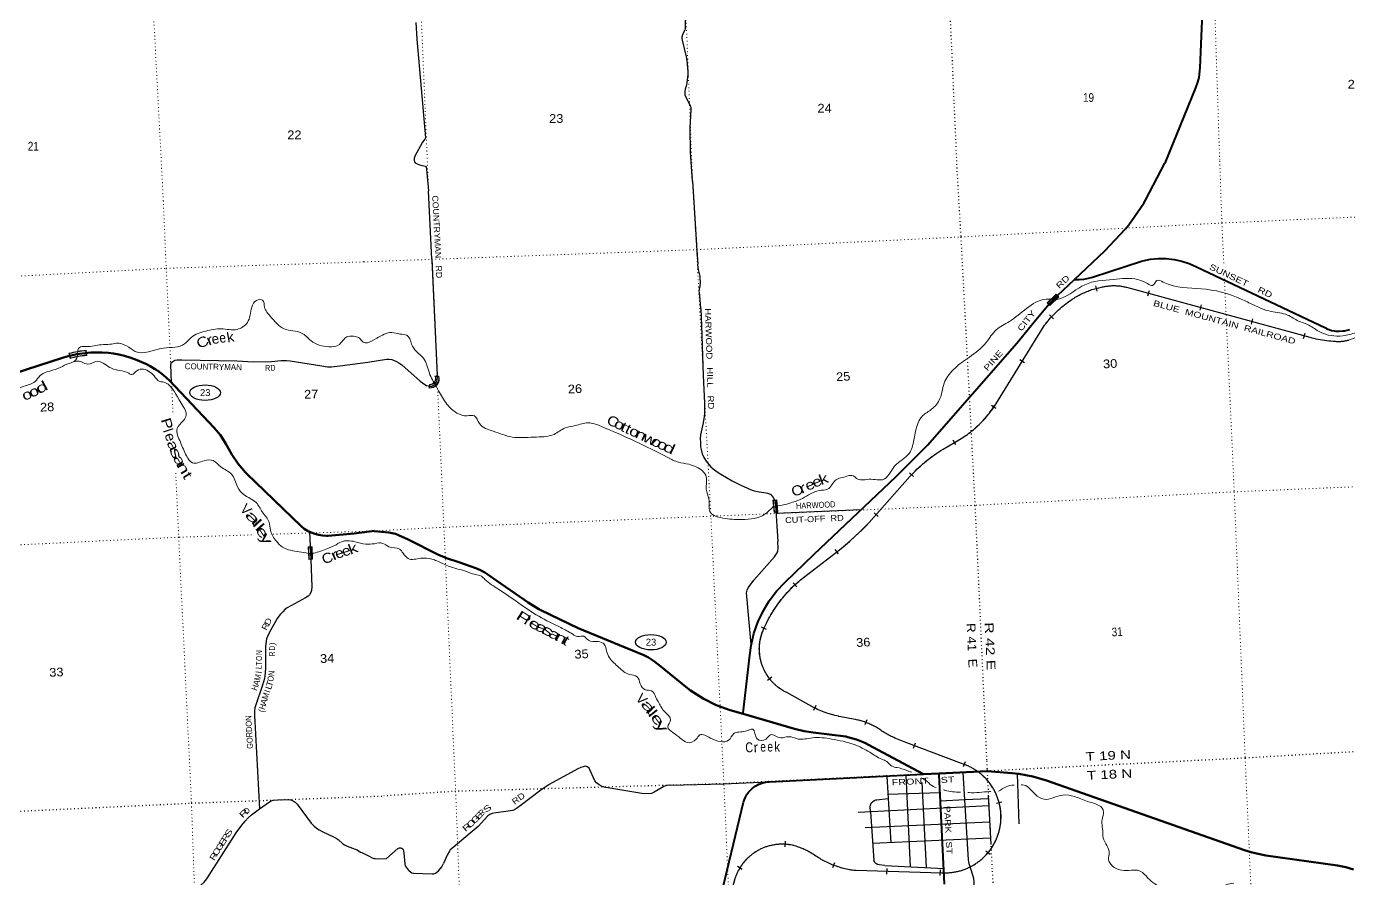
# Model space of a CAD drawing. Header units: feet. Extents: x 745759 to 1002271, y -170898 to 32007.
# Drawn here: x 837304 to 863891, y -135608 to -118476 of the extents above; entities that cross this region are included whole.
import ezdxf
from ezdxf.enums import TextEntityAlignment as Align

# ---------------------------------------------------------------- set-up
doc = ezdxf.new("R2010")
doc.units = ezdxf.units.FT
doc.header["$LTSCALE"] = 48
doc.linetypes.add('DOTTED', pattern=[1.5, 0.3, -1.2])
for name, color, linetype, lineweight in [('17', 7, 'Continuous', 25), ('23', 7, 'Continuous', 70), ('26', 7, 'Continuous', 40), ('29', 7, 'Continuous', 25), ('31', 7, 'Continuous', 13), ('34', 7, 'Continuous', 13), ('39', 7, 'Continuous', 13), ('59', 7, 'Continuous', 13), ('6', 7, 'DOTTED', 25), ('61', 7, 'Continuous', 13), ('7', 7, 'DOTTED', 13)]:
    doc.layers.add(name, color=color, linetype=linetype, lineweight=lineweight)
for name, color, linetype in [('27', 7, 'Continuous'), ('30', 7, 'Continuous'), ('41', 7, 'Continuous')]:
    doc.layers.add(name, color=color, linetype=linetype)

msp = doc.modelspace()

# ---------------------------------------------------------------- linework, layer by layer
at = {"layer": '17'}
for centre in [(840896.25, -125839.04), (849860.7, -130856.92)]:
    msp.add_ellipse(centre, major_axis=(-309.24, 1), ratio=0.500121, dxfattribs=at)
at = {"layer": '23'}
msp.add_line((855340.84, -133511.96), (855656.58, -133496.17), dxfattribs=at)
for points in [[(836288.42, -125705), (838052.04, -125135.07), (838143.83, -125108.14), (838143.94, -125108.11)], [(844296.6, -128620.33), (844256.37, -128622.75), (843992.62, -128654.52), (843894.36, -128667.31), (843372.2, -128714.58), (843338.37, -128715.64), (843258.44, -128712.19), (843179.31, -128700.41), (843101.84, -128680.42), (843026.89, -128652.44), (842955.28, -128616.79), (842887.78, -128573.84), (842825.14, -128524.07), (841727.13, -127464.47), (841709.66, -127445.7), (841563.87, -127269.56), (841437.28, -127079.15), (841316.35, -126864.91), (841242.13, -126748.72), (841204.46, -126696.82), (841076.44, -126543.91), (840179.31, -125597.5), (840063.23, -125490.19), (839936.58, -125395.61), (839928.2, -125390.17), (839903.08, -125373.86), (839878.2, -125359.7), (839789.43, -125305.75), (839704.53, -125260.84), (839495.13, -125169.14), (839383.33, -125129.29), (839277.29, -125099.83), (839160.55, -125071.25), (839053.4, -125053.67), (838951.69, -125038.74), (838825.9, -125031.16), (838597.31, -125032.56), (838536.71, -125037.28), (838318, -125066), (838143.83, -125108.14)], [(851716.48, -132299.58), (851455.78, -132224.74), (851177.12, -132120.35), (850910.89, -131987.4), (850660.02, -131827.36), (850596.69, -131780.79), (850026.52, -131319.95), (849942.44, -131250.77), (849895.16, -131215.18), (849810.13, -131161.63), (849719.97, -131117.27), (848400.36, -130572.18), (847648.36, -130211.73), (847605.29, -130189.14), (847392.43, -130059.92), (846674.47, -129563.45), (846583.07, -129496.87), (846522.16, -129455.86), (846434.29, -129407.66), (846341.86, -129368.91), (845998.27, -129249.12), (845750.44, -129165.4), (845579.76, -129091.38), (844982.53, -128788.79), (844782.81, -128701.86), (844722.49, -128679.63), (844656.09, -128662.57), (844588.28, -128652.55), (844296.62, -128620.99)], [(855340.84, -133511.96), (854326.17, -132964.03), (854164.93, -132879.42), (853995.73, -132812.13), (853820.42, -132762.9), (853781.8, -132754.67), (853124.69, -132668.57), (852943.83, -132643.4), (852749.62, -132596.19), (851716.48, -132299.58)], [(863992.73, -135423.77), (863833.07, -135377.58), (863669.46, -135348.33), (862226.54, -135145.64), (861953.39, -135084.3), (861796.37, -135035.04), (857818.45, -133635.44), (857543.11, -133554.71), (857260.83, -133503.2), (857119.5, -133488.71), (856958.08, -133475.16), (856622.51, -133447.85), (855656.58, -133496.17)]]:
    msp.add_lwpolyline(points, dxfattribs=at)
at = {"layer": '26'}
for points in [[(860950.1, -118200.26), (860913.78, -118984.9)], [(860913.78, -118984.9), (860898.86, -119307.18), (860881.54, -119502.96), (860853.11, -119593.66), (860814.13, -119708.05), (860198.35, -121224.31)], [(858378.82, -123565.13), (858991.02, -122984.22), (859404.75, -122544.64), (859473.71, -122461.66), (859774.36, -122026.02), (859808.52, -121969.7), (860198.35, -121224.31)], [(858378.82, -123565.13), (858405.97, -123565.09), (858474.17, -123564.99), (858569.71, -123554.95), (858663.67, -123534.99), (858738.56, -123513.64), (859726.01, -123196.38), (859752.76, -123189.17), (859907.85, -123157.46), (860065.41, -123142.13), (860223.71, -123143.36), (860381.02, -123161.12), (860535.6, -123195.24), (860685.78, -123245.32), (860829.89, -123310.83), (863425.05, -124538.34), (863449.76, -124550.03), (863475.05, -124561.14), (863499.05, -124571.68), (863550.02, -124587.95), (863602.42, -124598.8), (863630.4, -124602.3), (863703.64, -124604.47), (863776.7, -124598.98), (863811.09, -124593.71), (863914.12, -124565.96)], [(851716.48, -132299.58), (851719.11, -132276.25), (851850.04, -131117.21), (851876.93, -130919.74), (851932.52, -130682.99), (852012.55, -130453.36), (852116.15, -130233.34), (852242.17, -130025.37), (852389.25, -129831.7), (852555.76, -129654.47), (853141.95, -129087), (854789.6, -127534.5), (855423.44, -126891.73), (857221.24, -124843.61), (857565.49, -124415.69), (857867.1, -124051.02), (858039.53, -123887.08), (858378.82, -123565.13)], [(851232.59, -136111.66), (851726.39, -134074.73), (851743.17, -134020.91), (851765.47, -133969.13), (851793.07, -133919.98), (851825.66, -133873.97), (851862.87, -133831.63), (851904.31, -133793.41), (851926.59, -133775.89), (851960.09, -133750.98), (851996, -133729.7), (852033.94, -133712.3), (852038.1, -133710.67), (852092.23, -133689.64), (852148.26, -133674.39), (852205.58, -133665.08), (852245.34, -133662.19), (855340.84, -133511.96)], [(855768.7, -135718.61), (855657.95, -133523.42), (855656.58, -133496.17)]]:
    msp.add_lwpolyline(points, dxfattribs=at)
at = {"layer": '29'}
for p, q in [((845457.46, -123158.01), (845389.85, -121780.26)), ((845457.46, -123158.01), (845563.88, -125489.95)), ((854083.63, -128198.03), (852376.97, -128271.84)), ((841889.76, -132327.36), (841991.32, -134204.64)), ((854604.07, -133549.06), (854683.79, -134886.71)), ((854985.93, -133530.09), (855072.79, -135371.78)), ((855309.2, -133673.74), (855399.69, -135388.04)), ((856132.33, -133475.74), (856242.54, -135231.69)), ((857229.4, -133505.72), (857262.97, -134504.82)), ((854626.97, -133909.95), (855675.68, -133874.8)), ((856644.72, -133932.66), (856694.9, -134923.05)), ((856654.89, -134143.51), (854031.32, -134282.75)), ((855683.26, -134047.7), (856172.17, -134018.89)), ((856172.17, -134018.89), (856647.4, -134001.04)), ((856672.53, -134475.15), (854171.44, -134586)), ((854278.35, -134269.64), (854346.9, -135243.66)), ((856688.2, -134798.88), (854320.39, -134902.99)), ((854565.06, -135345), (855756.97, -135406.37))]:
    msp.add_line(p, q, dxfattribs=at)
for points in [[(850698.52, -121585.27), (850654.64, -121002.38), (850653.45, -120512.03), (850672.1, -120147.63), (850672.1, -120107.34), (850660.03, -120077.89), (850602.34, -119967.1), (850562.05, -119889.8), (850552.66, -119860.26), (850550.24, -119841.96), (850551.31, -119782.37), (850559.37, -119731.34), (850582.46, -119651.02), (850588.89, -119611.83), (850610.37, -119441.28), (850610.24, -119381.55), (850590.24, -119159.28), (850577.01, -119088.18), (850494.3, -118754.34), (850489.59, -118717.47), (850489.59, -118689.27), (850494.96, -118655.7), (850502.64, -118634.96), (850552.66, -118534.84), (850556.69, -118521.41), (850558.63, -118497.59), (850556.7, -117898.32)], [(845133.87, -118395.43), (845152.3, -118729.72), (845326.62, -120716.89), (845315.67, -120744.37), (845269.12, -120805.88), (845113.07, -121084.32), (845100.95, -121128.41), (845098.26, -121168.7), (845109, -121195.55), (845123.17, -121215.11), (845160, -121241.21), (845227.12, -121263.58), (845326.25, -121286), (845342.51, -121308.35), (845350.61, -121348.65), (845389.84, -121780.12)], [(850698.32, -121582.07), (850783.45, -122978.33), (850803.47, -123255.95)], [(850866.56, -124146.82), (850847.16, -123883.26), (850835.48, -123825.41), (850833.15, -123796.78), (850847.16, -123726.66), (850849.49, -123706.2), (850856.51, -123616.8), (850855.33, -123543.75), (850849.5, -123499.93), (850816.79, -123364.36), (850809.78, -123325.2), (850803.47, -123255.95)], [(850866.56, -124146.82), (850878.19, -124497.11), (850914.5, -125494.49), (850940.58, -126052.19)], [(840218.31, -125637.86), (840204.48, -125272.48), (840220.72, -125235.34), (840246.25, -125209.8), (840290.34, -125188.9), (840334.42, -125181.94), (840429.13, -125179.58)], [(840429.13, -125179.58), (841535.52, -125199.74), (841868.32, -125217.72)], [(841868.32, -125217.72), (842234.92, -125209.79), (842425.19, -125193.54), (842531.93, -125193.54), (842606.2, -125200.51), (843242.01, -125302.66), (843358.04, -125316.59), (843441.58, -125316.59), (843608.65, -125302.66), (844167.81, -125228)], [(844167.81, -125228), (844545.31, -125165.34), (844597.88, -125165.92), (844652.78, -125174.69), (844695.99, -125190.46), (844743.89, -125209.75), (844792.95, -125240.72), (844851.35, -125282.21), (845224.33, -125609.08)], [(845224.33, -125609.08), (845315.08, -125673.43), (845351.29, -125693.3), (845382.83, -125704.99), (845399.77, -125709.96), (845417.87, -125712), (845437.74, -125710.54), (845458.76, -125706.15), (845480.37, -125696.52), (845506.65, -125680.44), (845523.01, -125666.72), (845539.35, -125647.72), (845549.87, -125629.32), (845558.04, -125605.65), (845564.47, -125576.73), (845566.81, -125548.68), (845563.88, -125489.95)], [(850940.58, -126052.19), (850940.62, -126196.73), (850938.28, -126256.92), (850932.44, -126320.62), (850910.25, -126448.59), (850861.19, -126689.35), (850854.18, -126769.99), (850856.52, -126834.27), (850860.02, -126925.43), (850870.54, -126983.87), (850892.73, -127065.68), (850928.94, -127145.15), (850973.32, -127217.61), (851029.4, -127285.39), (851067.94, -127326.89), (851114.66, -127370.13), (851190.59, -127427.98), (851265.35, -127477.06)], [(851265.35, -127477.06), (851494.3, -127609.72), (851668.35, -127700.88), (851803.85, -127761.65), (851876.27, -127789.7), (851919.49, -127804.9), (851974.39, -127820.09), (852040.98, -127832.94), (852178.81, -127851.64), (852205.68, -127857.49), (852244.23, -127872.68), (852271.09, -127887.87), (852289.78, -127905.41), (852302.63, -127918.26), (852322.49, -127947.48), (852343.71, -127990.67)], [(852343.71, -127990.67), (852352.82, -128018.85), (852359.05, -128048.78), (852365.91, -128108), (852412.36, -128834.78)], [(842999.22, -128639.67), (843019.61, -129191.3), (843040.07, -129744.66)], [(851876.01, -130902.81), (851787.5, -129933.74), (851785.16, -129862.44), (851794.51, -129808.68), (851815.53, -129765.44), (851932.35, -129611.17), (852348.2, -129139), (852373.9, -129102.76), (852397.26, -129060.69), (852413.62, -129016.28), (852418.28, -128966.02), (852412.36, -128834.78)], [(843040.07, -129744.66), (843034.73, -129818.22), (843023.12, -129860.01), (842997.6, -129901.8), (842967.43, -129931.99), (842916.38, -129964.49), (842545.08, -130164.17), (842507.96, -130192.03), (842456.9, -130243.11), (842407.01, -130296.52), (842378, -130331.34), (842346.68, -130377.79), (842187.71, -130665.69), (842149.43, -130738.83), (842132.02, -130791.07), (842122.74, -130838.67), (842115.78, -130896.72), (842113.45, -130944.31), (842108.81, -131380.82), (842094.89, -131543.35), (842076.33, -131632.75), (842043.84, -131743.02), (841913.88, -132114.52), (841897.65, -132178.39), (841890.68, -132235.25), (841889.76, -132327.36)], [(850248.27, -133732.02), (850182.22, -133739.88), (850121.47, -133757.41), (849929.9, -133874.29), (849871.49, -133901.17), (849813.08, -133907.01), (849682.25, -133897.66), (848953.33, -133776.11), (848883.24, -133756.24), (848817.82, -133723.51), (848766.42, -133681.44), (848733.72, -133640.53), (848616.9, -133388.08), (848595.87, -133365.87), (848567.84, -133353.01), (848539.8, -133351.85), (848500.09, -133360.03), (848451.03, -133376.39), (848392.62, -133402.1), (847817.89, -133715.33), (847645, -133832.21), (847229.14, -134145.44), (847159.05, -134198.03), (847117, -134224.92), (847086.63, -134237.77), (847037.57, -134243.62), (846705.81, -134290.36), (846668.43, -134299.72), (846624.04, -134319.58), (846584.33, -134346.47), (846388.08, -134561.52), (846229.21, -134697.1), (845883.44, -134982.27), (845825.03, -135033.7), (845808.68, -135057.08), (845766.62, -135141.23), (845691.86, -135304.86)], [(850248.27, -133732.02), (851328.48, -133702.49), (852209.86, -133661.99)], [(840211.96, -136317.48), (840233.8, -136240.44), (840257.01, -136191.68), (840287.17, -136156.85), (840354.47, -136098.81), (840813.95, -135741.24), (840878.92, -135678.56), (840934.62, -135611.22), (841519.4, -134691.78), (841633.1, -134533.89), (841700.41, -134454.95), (841763.05, -134389.93), (841830.36, -134329.57), (841991.32, -134204.64)], [(841991.32, -134204.64), (842192.36, -134062.56), (842223.69, -134046.31), (842266.62, -134034.7), (842354.8, -134027.73), (842561.33, -134020.76), (842611.22, -134027.73), (842644.87, -134037.02), (842688.96, -134055.59), (842707.53, -134069.52), (842723.77, -134083.45), (842749.3, -134111.32), (843032.41, -134496.74), (843083.46, -134551.3), (843139.15, -134596.58), (843191.36, -134631.4), (843262.14, -134668.55), (843480.28, -134766.07), (843530.17, -134795.09), (843573.1, -134824.12), (843668.24, -134907.7), (843703.05, -134930.92), (843751.78, -134954.14), (843914.22, -135014.51), (843951.36, -135031.91), (844023.29, -135074.87), (844046.5, -135087.63), (844195.01, -135158.46)], [(854278.35, -134269.64), (854271.91, -134169.42), (854276.59, -134133.77), (854292.93, -134092.28), (854318.64, -134062.47), (854349, -134040.85), (854381.72, -134028.58), (854407.41, -134022.15), (854627.02, -134001.11)], [(844541.24, -135202.16), (844771.36, -135005.65), (844787.72, -134998.05), (844805.24, -134993.37), (844822.77, -134993.37), (844836.78, -134993.96), (844851.97, -135000.39), (844862.48, -135006.23), (844878.83, -135024.35), (844888.18, -135049.48), (844895.19, -135094.47), (844911.54, -135314.2), (844922.06, -135349.85), (844941.91, -135381.99), (844980.47, -135432.83), (845000.32, -135453.87), (845026.02, -135473.15), (845056.39, -135492.44), (845084.42, -135501.2), (845460.57, -135515.23), (845499.12, -135509.97), (845528.32, -135496.53), (845554.03, -135480.75), (845586.73, -135452.11), (845629.95, -135408.29), (845654.48, -135372.64), (845691.86, -135304.86)], [(844195.01, -135158.46), (844271.6, -135195.6), (844289, -135202.56), (844319.17, -135207.21), (844373.7, -135209.53), (844541.24, -135202.16)], [(854565.06, -135345), (854449.46, -135332.34), (854422.59, -135326.49), (854403.9, -135318.31), (854386.38, -135306.62), (854367.69, -135284.42), (854354.84, -135265.72), (854346.9, -135243.66)], [(856242.54, -135231.69), (856248.41, -135273.31), (856254.25, -135308.37), (856282.28, -135387.84), (856336.02, -135554.98), (856346.53, -135598.22), (856350.03, -135620.43), (856352.37, -135664.84), (856351.2, -135810.94)]]:
    msp.add_lwpolyline(points, dxfattribs=at)
at = {"layer": '31'}
for p, q in [((845401.04, -125747.62), (845409.4, -125672.28)), ((845416.55, -125680.41), (845410.01, -125739.3)), ((845515.57, -125504.47), (845596.86, -125504.47)), ((845591.17, -125512.47), (845529.07, -125512.47)), ((852316.04, -127997.52), (852390.78, -127991.21)), ((852337.06, -128246.63), (852316.04, -127997.52)), ((843046.53, -128938.77), (843056.06, -129188.59)), ((843056.06, -129188.59), (842981.11, -129191.44))]:
    msp.add_line(p, q, dxfattribs=at)
for points in [[(852383.47, -127999.85), (852324.68, -128004.82), (852344.36, -128237.98), (852403.15, -128233.01)], [(843038.83, -128947.06), (842979.88, -128949.31), (842988.8, -129183.14), (843047.75, -129180.89)]]:
    msp.add_lwpolyline(points, close=True, dxfattribs=at)
for points in [[(852390.78, -127991.21), (852411.8, -128240.32), (852337.06, -128246.63)], [(842981.11, -129191.44), (842971.59, -128941.62), (843046.53, -128938.77)]]:
    msp.add_lwpolyline(points, dxfattribs=at)
for centre, radius, start, end in [((845416.41, -125558.65), 188.76, 265.71528, 16.44538), ((845416.4, -125558.65), 113.76, 266.13545, 28.24206), ((845416.41, -125558.65), 180.76, 267.97241, 14.80157), ((845416.4, -125558.65), 121.76, 270.06769, 22.28771)]:
    msp.add_arc(centre, radius, start, end, dxfattribs=at)
at = {"layer": '34', "lineweight": 25}
for p, q in [((858837.23, -123796.41), (858809.68, -123689.28)), ((859857.24, -123893.74), (859886.34, -123787.03)), ((860904.1, -124181.9), (860933.2, -124075.18)), ((857958.4, -124351.67), (857876.5, -124277.33)), ((861939.23, -124461.44), (861968.33, -124354.73)), ((862986.09, -124749.6), (863015.18, -124642.88)), ((857374.48, -125237.01), (857280.36, -125178.91)), ((856799.64, -126160.22), (856707.5, -126099.03)), ((855995.32, -126890.11), (855939.39, -126794.68)), ((855142.7, -127527.32), (855060.87, -127452.9)), ((854434.35, -128331.23), (854351.5, -128257.96)), ((853637.11, -129081.25), (853569.67, -128993.58)), ((852799.2, -129741.18), (852723.71, -129660.34)), ((852185.91, -130600.94), (852084.6, -130556.54)), ((852293.17, -131556.6), (852206.06, -131624.77)), ((853176.92, -132129.74), (853128.49, -132229.19)), ((854201.39, -132415.53), (854163.08, -132519.29)), ((855176.21, -132887.41), (855137.44, -132991)), ((856181.22, -133258.63), (856143.93, -133362.77)), ((856917.36, -134070.03), (856810.2, -134097.44)), ((852560.47, -134970.05), (852566.58, -134859.61)), ((856683.58, -135126.34), (856598.43, -135055.74)), ((853518.05, -135388.52), (853557.2, -135285.07)), ((851697.84, -135424.62), (851602.2, -135369.06)), ((854607.42, -135517.33), (854610.5, -135406.77)), ((855679.28, -135544.6), (855682.36, -135434.04))]:
    msp.add_line(p, q, dxfattribs=at)
at = {"layer": '34'}
for p, q in [((859428.02, -123721.25), (863109.68, -124725.14)), ((856795.5, -126068.16), (857733.86, -124547.97)), ((855740.44, -126974.44), (855967.14, -126841.59)), ((854253.03, -128451.57), (855070.09, -127527.65)), ((852870.82, -129603.29), (853657.41, -128998.13)), ((853144.41, -132173.42), (852595.28, -131868.06)), ((853974.01, -132410.98), (853638.2, -132345.72))]:
    msp.add_line(p, q, dxfattribs=at)
at = {"layer": '34', "lineweight": 25}
for points in [[(855443.36, -127177.5), (855483.92, -127146.45), (855524.89, -127115.79), (855566.76, -127085.91), (855608.88, -127057.06), (855651.65, -127028.8), (855694.67, -127001.15), (855738.55, -126974.28), (855739.88, -126973.49), (855966.59, -126840.64), (855968.14, -126839.76), (856001.67, -126821.51), (856034.93, -126802.85), (856067.67, -126783.36), (856100.17, -126763.45), (856132.34, -126742.83), (856164.25, -126721.78), (856195.54, -126700.09), (856226.57, -126677.99), (856257.17, -126655.34), (856287.43, -126631.99), (856317.15, -126608.29), (856346.72, -126583.98), (856375.55, -126559.21), (856404.24, -126533.84), (856432.19, -126508.02), (856459.89, -126481.76), (856487.02, -126455.16), (856513.83, -126427.86), (856539.89, -126400.08), (856565.6, -126372.07), (856590.97, -126343.35), (856615.68, -126314.46), (856639.93, -126285.04), (856663.57, -126254.97), (856686.72, -126224.87), (856709.43, -126194.23), (856731.52, -126162.93), (856753.11, -126131.59), (856774.16, -126099.91), (856794.57, -126067.58), (857732.94, -124547.37), (857754.99, -124515.86), (857777.61, -124485.06), (857800.78, -124454.63), (857824.43, -124424.27), (857848.69, -124394.59), (857873.35, -124365.47), (857898.52, -124336.41), (857924.27, -124308.03), (857950.43, -124280.22), (857977.28, -124252.6), (858004.4, -124225.7), (858031.89, -124199.06), (858060.11, -124172.93), (858088.61, -124147.51), (858117.66, -124122.48), (858146.94, -124097.89), (858176.95, -124073.79), (858207.06, -124050.3), (858237.91, -124027.3), (858268.85, -124004.92), (858300.35, -123982.92), (858332.13, -123961.65), (858348.25, -123951.18), (858372.21, -123935.78), (858396.38, -123921.02), (858420.82, -123906.66), (858445.57, -123892.49), (858470.54, -123878.95), (858495.65, -123865.91), (858521.06, -123853.05), (858546.7, -123840.83), (858572.46, -123829.11), (858598.63, -123817.71), (858624.79, -123806.89), (858651.12, -123796.34), (858677.82, -123786.35), (858704.51, -123776.93), (858731.47, -123767.93), (858758.46, -123759.29), (858785.81, -123751.19), (858813.06, -123743.55), (858840.67, -123736.45), (858868.19, -123729.8), (858895.97, -123723.56), (858923.75, -123717.91), (858942.07, -123714.45), (858947.47, -123713.12), (858964.4, -123709.37), (858981.37, -123705.85), (858998.46, -123702.67), (859015.58, -123699.69), (859032.71, -123697.14), (859049.89, -123694.8), (859067.08, -123692.78), (859084.39, -123691.08), (859101.62, -123689.69), (859119, -123688.53), (859136.27, -123687.76), (859153.68, -123687.23)], [(859153.68, -123687.23), (859170.99, -123687.09), (859188.34, -123687.16), (859205.62, -123687.52), (859223.03, -123688.22), (859240.32, -123689.31), (859257.55, -123690.58), (859274.91, -123692.21), (859292.1, -123694.08), (859309.31, -123696.28), (859326.51, -123698.87), (859343.56, -123701.65), (859360.64, -123704.73), (859377.7, -123708.22), (859394.62, -123711.88), (859411.46, -123715.83), (859428.3, -123720.19), (863109.97, -124724.08), (863151.86, -124735.15), (863193.77, -124745.22), (863235.88, -124754.55), (863278.35, -124763.48), (863320.85, -124771.4), (863363.31, -124778.51), (863406.13, -124785.23), (863448.96, -124790.92), (863491.76, -124795.84), (863534.98, -124800.08), (863577.92, -124803.5), (863620.99, -124806.43), (863643.18, -124807.43), (863656.32, -124808.13), (863669.37, -124808.53), (863682.45, -124808.71), (863695.61, -124808.74), (863708.71, -124808.46), (863721.75, -124807.95), (863734.87, -124807.3), (863747.94, -124806.35), (863760.94, -124805.17), (863774.04, -124803.76), (863787, -124802.12), (863799.97, -124800.33), (863812.95, -124798.25), (863825.79, -124795.93), (863838.65, -124793.38), (863851.45, -124790.68), (863864.26, -124787.68), (863876.93, -124784.52), (863889.61, -124781.06), (863902.17, -124777.45)], [(852203.61, -131530.36), (852194.36, -131516.21), (852185.4, -131501.88), (852176.66, -131487.34), (852168.13, -131472.79), (852159.94, -131457.97), (852152.02, -131443.07), (852144.26, -131428.02), (852136.85, -131412.93), (852129.69, -131397.53), (852122.74, -131382.13), (852116.18, -131366.58), (852109.76, -131351), (852103.68, -131335.14), (852097.89, -131319.32), (852092.37, -131303.41), (852087.06, -131287.28), (852082.18, -131271.13), (852077.43, -131254.95), (852073.07, -131238.63), (852068.87, -131222.17), (852065.08, -131205.79), (852061.57, -131189.23), (852058.29, -131172.68), (852055.26, -131156.01), (852052.66, -131139.34), (852050.24, -131122.56), (852048.12, -131105.79), (852046.35, -131088.98), (852044.87, -131072.21), (852043.66, -131055.34), (852042.67, -131038.47), (852042.1, -131021.59), (852041.76, -131004.71), (852041.76, -130987.77), (852041.97, -130970.83), (852042.58, -130953.97), (852043.4, -130937.12), (852044.52, -130920.29), (852045.99, -130903.41), (852047.74, -130886.66), (852049.73, -130869.81), (852052.07, -130853.13), (852054.66, -130836.36), (852057.62, -130819.76), (852060.79, -130803.15), (852064.22, -130786.67), (852067.99, -130770.12), (852072.11, -130753.75), (852076.42, -130737.48), (852081.06, -130721.14), (852085.93, -130705.01), (852091.1, -130688.92), (852095.1, -130677.31), (852109.97, -130639.68), (852128.03, -130596.98), (852146.64, -130554.53), (852166.16, -130512.35), (852186.23, -130470.4), (852207.18, -130429.11), (852228.68, -130388.05), (852250.89, -130347.43), (852274.02, -130307.09), (852297.66, -130267.35), (852322.05, -130227.69), (852347.12, -130188.85), (852372.93, -130150.07), (852399.43, -130112.1), (852426.47, -130074.39), (852454.02, -130037.29), (852482.5, -130000.45), (852511.65, -129964.42), (852541.14, -129928.82), (852571.54, -129893.48), (852602.25, -129858.92), (852633.69, -129824.82), (852666, -129791.35), (852698.44, -129758.46), (852731.61, -129726.01), (852765.66, -129694.22), (852799.85, -129663.01), (852834.54, -129632.41), (852870.13, -129602.43), (853656.72, -128997.27), (853760.77, -128910.34), (853862.25, -128821.51), (853962.27, -128730.88), (854061.88, -128638.56), (854158.93, -128544.36), (854252.23, -128450.82), (855069.27, -127526.92), (855103.83, -127488.9), (855139.08, -127451.89), (855174.97, -127415.47), (855211.5, -127379.23), (855248.71, -127343.98), (855286.37, -127309.55), (855324.67, -127275.29), (855363.64, -127242.04), (855403.08, -127209.59), (855443.36, -127177.5)], [(856340.33, -133395.77), (856323.19, -133386.04), (856305.93, -133376.74), (856288.61, -133367.66), (856270.98, -133358.83), (856253.34, -133350.37), (856235.51, -133342.19), (856217.44, -133334.39), (856199.41, -133326.86), (856181.17, -133319.62), (856162.68, -133312.76), (856144.25, -133306.16), (856125.71, -133299.89), (856106.9, -133293.99), (854953.75, -132862.46), (854788.47, -132790.94), (854768.48, -132782.73), (854743.8, -132771.91), (854719.3, -132760.84), (854694.8, -132749.21), (854670.7, -132737.28), (854646.73, -132724.89), (854623, -132711.9), (854599.57, -132698.74), (854576.27, -132685.12), (854553.21, -132670.9), (854530.44, -132656.52), (854507.95, -132641.76), (854485.69, -132626.41), (854467.37, -132613.97), (854447.88, -132601.15), (854428.19, -132588.71), (854408.17, -132576.6), (854388.06, -132564.88), (854367.64, -132553.38), (854347.13, -132542.41), (854326.31, -132531.65), (854305.37, -132521.42), (854284.26, -132511.42), (854263.08, -132501.82), (854241.56, -132492.57), (854219.93, -132483.83), (854198.26, -132475.36), (854176.25, -132467.23), (854154.29, -132459.52), (854132.15, -132452.19), (854109.75, -132445.35), (854087.44, -132438.8), (854064.93, -132432.62), (854042.18, -132426.95), (854019.51, -132421.55), (853996.78, -132416.56), (853973.8, -132412.06), (853637.98, -132346.8), (853633.86, -132345.9), (853597.73, -132337.79), (853561.49, -132328.92), (853525.63, -132319.27), (853489.96, -132309.26), (853454.18, -132298.47), (853418.89, -132287.2), (853383.68, -132275.28), (853348.66, -132262.49), (853314.02, -132249.42), (853279.47, -132235.68), (853245.11, -132221.07), (853211.14, -132206.18), (853177.43, -132190.72), (853143.9, -132174.4), (852594.77, -131869.04), (852579.54, -131861.71), (852564.53, -131854.04), (852549.65, -131846.12), (852534.75, -131837.98), (852520.11, -131829.53), (852505.69, -131820.86), (852491.25, -131811.98), (852477.07, -131802.79), (852463.11, -131793.37), (852449.18, -131783.65), (852435.56, -131773.76), (852422.01, -131763.69), (852408.63, -131753.26), (852395.54, -131742.66), (852382.59, -131731.8), (852369.8, -131720.8), (852357.19, -131709.45), (852344.82, -131698.01), (852332.63, -131686.22), (852320.69, -131674.34), (852308.88, -131662.2), (852297.36, -131649.87), (852286.07, -131637.33), (852274.93, -131624.65), (852264.05, -131611.66), (852253.35, -131598.55), (852242.94, -131585.24), (852232.71, -131571.82), (852222.8, -131558.11), (852213.09, -131544.29), (852203.61, -131530.36)], [(856637.36, -135092.45), (856649.87, -135077.36), (856662.09, -135062.06), (856674.06, -135046.45), (856685.71, -135030.73), (856697.2, -135014.74), (856708.27, -134998.61), (856719.19, -134982.21), (856729.68, -134965.68), (856739.98, -134948.96), (856749.97, -134932.15), (856759.69, -134915.03), (856768.99, -134897.76), (856778.07, -134880.44), (856786.9, -134862.81), (856795.36, -134845.18), (856803.54, -134827.34), (856811.33, -134809.27), (856818.87, -134791.23), (856826.11, -134773), (856832.97, -134754.52), (856839.57, -134736.08), (856845.84, -134717.55), (856851.73, -134698.77), (856857.39, -134679.93), (856862.6, -134661.07), (856867.48, -134642.1), (856872.18, -134622.96), (856876.41, -134603.8), (856880.3, -134584.64), (856884, -134565.32), (856887.23, -134545.96), (856890.12, -134526.62), (856892.71, -134507.07), (856894.92, -134487.63), (856896.9, -134468.13), (856898.46, -134448.5), (856899.63, -134428.98), (856900.48, -134409.36), (856901.08, -134389.79), (856901.25, -134370.09), (856901.14, -134350.53), (856900.6, -134330.84), (856899.77, -134311.3), (856898.63, -134291.66), (856897.09, -134272.14), (856895.21, -134252.62), (856893.08, -134233.14), (856890.47, -134213.65), (856887.62, -134194.19), (856884.4, -134174.85), (856880.91, -134155.55), (856876.93, -134136.34), (856872.7, -134117.17), (856868.19, -134098.13), (856863.33, -134079.12), (856858.08, -134060.22), (856852.47, -134041.33), (856846.69, -134022.62), (856840.41, -134003.99), (856833.86, -133985.5), (856827.05, -133967.07), (856819.93, -133948.89), (856812.35, -133930.69), (856804.59, -133912.67), (856796.41, -133894.86), (856788.09, -133877.13), (856779.28, -133859.49), (856770.26, -133842.14), (856760.96, -133824.93), (856751.31, -133807.74), (856741.3, -133790.91), (856731.16, -133774.15), (856720.59, -133757.62), (856709.78, -133741.12), (856698.72, -133725.03), (856687.28, -133709.05), (856675.66, -133693.25), (856663.77, -133677.61), (856651.53, -133662.32), (856639.04, -133647.07), (856626.34, -133632.12), (856613.32, -133617.43), (856600.11, -133603.02), (856586.61, -133588.75), (856572.94, -133574.68), (856558.92, -133560.97), (856544.73, -133547.43), (856530.22, -133534.17), (856515.54, -133521.07), (856500.62, -133508.37), (856485.53, -133495.86), (856470.23, -133483.64), (856454.62, -133471.67), (856438.9, -133460.02), (856422.91, -133448.52), (856406.78, -133437.46), (856390.38, -133426.54), (856373.84, -133416.05), (856357.12, -133405.74), (856340.31, -133395.76)], [(851391.63, -136171.71), (851556.8, -135607.8), (851558.97, -135600.81), (851564.41, -135584.44), (851570.13, -135568), (851576.17, -135551.8), (851582.43, -135535.64), (851588.94, -135519.65), (851595.79, -135503.67), (851602.97, -135487.93), (851610.32, -135472.3), (851618.02, -135456.69), (851625.91, -135441.32), (851634.09, -135426.05), (851642.66, -135410.93), (851651.31, -135396.02), (851660.29, -135381.19), (851669.64, -135366.51), (851679.08, -135352.04), (851688.78, -135337.73), (851698.85, -135323.59), (851709.08, -135309.55), (851719.57, -135295.82), (851730.31, -135282.27), (851741.27, -135268.76), (851752.49, -135255.56), (851763.9, -135242.61), (851775.52, -135229.7), (851787.41, -135217.1), (851799.48, -135204.75), (851811.85, -135192.5), (851824.35, -135180.59), (851837.01, -135168.79), (851850, -135157.22), (851863.1, -135145.99), (851876.44, -135134.93), (851889.9, -135124.07), (851903.66, -135113.43), (851917.49, -135103.08), (851931.63, -135092.96), (851945.81, -135083.12), (851960.24, -135073.45), (851974.79, -135064.12), (851989.53, -135055.04), (852004.37, -135046.15), (852019.47, -135037.58), (852034.68, -135029.21), (852050.01, -135021.17), (852065.44, -135013.32), (852081.08, -135005.87), (852096.83, -134998.63), (852112.61, -134991.65), (852128.59, -134984.93), (852144.69, -134978.54), (852160.97, -134972.41), (852177.22, -134966.5), (852193.68, -134960.97), (852210.17, -134955.74), (852226.77, -134950.69), (852243.36, -134946), (852260.21, -134941.62), (852277.03, -134937.47), (852293.91, -134933.74), (852310.81, -134930.13), (852327.94, -134926.92), (852344.95, -134924.01), (852362.01, -134921.38), (852379.26, -134919), (852396.44, -134917.06), (852413.64, -134915.26), (852430.91, -134913.87), (852448.28, -134912.68), (852465.5, -134911.88), (852482.84, -134911.4), (852500.14, -134911.15), (852517.51, -134911.17), (852534.79, -134911.63), (852552.17, -134912.29), (852569.46, -134913.25), (852586.74, -134914.56), (852603.93, -134916.18), (852621.16, -134918.07), (852638.36, -134920.18), (852655.48, -134922.73), (852672.56, -134925.5), (852677.59, -134926.39), (852700.28, -134931.93), (852725.3, -134938.59), (852750.42, -134945.65), (852775.21, -134953.23), (852799.97, -134961.13), (852824.49, -134969.41), (852849.03, -134978.24)], [(852849.03, -134978.24), (852873.26, -134987.56), (852897.32, -134997.13), (852921.38, -135007.24), (852945.1, -135017.65), (852968.7, -135028.51), (852992.1, -135039.95), (853015.21, -135051.57), (853038.22, -135063.65), (853061.04, -135076.31), (853083.56, -135089.14), (853105.86, -135102.35), (853127.98, -135116.16), (853152.89, -135134.06), (853178.03, -135151.28), (853203.48, -135168.06), (853229.28, -135184.67), (853255.35, -135200.61), (853281.59, -135216.02), (853308.18, -135231.25), (853335.03, -135245.81), (853362.05, -135259.84), (853389.52, -135273.55), (853417.02, -135286.63), (853444.72, -135299.44), (853472.84, -135311.67), (853500.98, -135323.27), (853529.44, -135334.44), (853557.95, -135345.24), (853586.87, -135355.46), (853615.72, -135365.19), (853644.98, -135374.37), (853674.18, -135383.04), (853703.67, -135391.31), (853733.19, -135398.93), (853762.87, -135406.03), (853792.62, -135412.73), (853822.64, -135418.78), (853852.73, -135424.44), (853882.84, -135429.46), (853913.02, -135434.1), (853943.32, -135437.97), (853973.7, -135441.46), (853986.42, -135442.79), (855702.86, -135490.64), (855702.86, -135490.64), (855702.86, -135490.64), (855716.75, -135491.46), (855736.36, -135492.31), (855755.94, -135492.91), (855775.64, -135493.08), (855795.2, -135492.97), (855814.89, -135492.43), (855834.43, -135491.61), (855854.07, -135490.46), (855873.59, -135488.93), (855893.11, -135487.05), (855912.59, -135484.91), (855932.08, -135482.31), (855951.54, -135479.46), (855970.88, -135476.23), (855990.17, -135472.74), (856009.39, -135468.76), (856028.56, -135464.54), (856047.6, -135460.02), (856066.61, -135455.17), (856085.51, -135449.91), (856104.4, -135444.31), (856123.11, -135438.52), (856141.74, -135432.25), (856160.23, -135425.69), (856178.66, -135418.88), (856196.84, -135411.76), (856215.04, -135404.18), (856233.06, -135396.42), (856250.87, -135388.24), (856268.59, -135379.93), (856286.23, -135371.11), (856303.58, -135362.1), (856320.8, -135352.79), (856337.99, -135343.14), (856354.82, -135333.14), (856371.58, -135322.99), (856388.11, -135312.42), (856404.61, -135301.61), (856420.7, -135290.56), (856436.67, -135279.11), (856452.48, -135267.5), (856468.12, -135255.6), (856483.41, -135243.37), (856498.66, -135230.87), (856513.61, -135218.17), (856528.3, -135205.16), (856542.71, -135191.95), (856556.97, -135178.45), (856571.05, -135164.77), (856584.76, -135150.76), (856598.3, -135136.56), (856611.56, -135122.05), (856624.66, -135107.38), (856637.36, -135092.45)]]:
    msp.add_lwpolyline(points, dxfattribs=at)
at = {"layer": '34'}
for points in [[(856107.26, -133292.95), (854954.16, -132861.44), (854788.9, -132789.93)], [(853986.35, -135443.89), (855702.9, -135491.74), (855705.56, -135491.46)]]:
    msp.add_lwpolyline(points, dxfattribs=at)
for centre, radius, start, end in [((859236.01, -125314.94), 1626.16, 100.40546, 123.06248), ((859173.83, -124680.91), 992.75, 75.16417, 103.4864), ((859539.11, -125795.85), 2194.57, 122.84464, 145.34571), ((863687.64, -124058.04), 751.81, 266.60632, 309.8038), ((863756.73, -122333.85), 2477.28, 254.85921, 267.37178), ((854940.43, -124911.65), 2186.05, 298.01257, 328.05929), ((857252.59, -129489.53), 2934.67, 121.01555, 138.04713), ((848722.92, -123022.89), 7749.36, 309.55068, 315.5303), ((854570.3, -131645.18), 2656.61, 129.77083, 158.64263), ((853009.93, -130994.35), 967.11, 160.88721, 244.61167), ((854087.34, -130264.82), 2128.81, 243.70861, 257.82016), ((853724.39, -133726.09), 1338.6, 55.30573, 79.25239), ((855370.56, -131358.9), 1544.73, 235.07994, 247.88003), ((855776.95, -134368.78), 1125.4, 266.22739, 72.93196), ((852504.24, -135903.71), 991.48, 79.94405, 162.65454), ((852332.7, -136374.36), 1487.38, 57.70503, 76.60129), ((854157.88, -133700.82), 1751.49, 233.9591, 264.37982)]:
    msp.add_arc(centre, radius, start, end, dxfattribs=at)
at = {"layer": '39'}
for points in [[(858002.85, -123974.82), (858103.23, -123946.55), (858589.33, -123668.33), (859155.67, -123560.99), (859646.96, -123562.25), (859848.52, -123646.73), (859948.94, -123681.94), (860034.64, -123584.89), (860163.08, -123616.66), (860926.74, -123749.2), (861734.52, -123958.09), (861977.96, -124074.72), (862332.96, -124207.84), (862664.64, -124277.67), (862886.2, -124399.43), (863035.94, -124454.31), (863262.02, -124585.92), (863427.02, -124664.2), (863652.92, -124702.06), (863908.79, -124669.54), (864141.9, -124552.34), (864163.11, -124396.83)], [(838335.56, -125006.47), (838363.6, -124936.91), (838507.56, -124913.38), (838807.26, -124874.36), (838983.97, -124867.24), (839115.86, -124845.81), (839319.08, -124898.08), (839492.58, -125012), (840057.09, -124944.93), (840484.1, -124859.23), (840615.67, -124729), (840912.23, -124600.18), (841220.19, -124555.54), (841538.43, -124566.91), (841746.15, -124429.58), (841834.36, -124119.75), (841933.48, -123982.76), (842054.13, -123981.94), (842091.72, -124117.44), (842207.7, -124302.19), (842487.38, -124556.91), (842836.62, -124639.56), (843023.77, -124793.23), (843382.65, -124915.8), (843598.08, -124870.85), (843690.3, -124762.36), (843768.7, -124710.84), (843917.62, -124712.9), (843999.22, -124741.86), (844074.89, -124823.44), (844160.03, -124840.16)], [(852323.26, -128126.19), (852555.17, -128087.96), (852711.88, -128041.72), (852911.35, -127965.08), (853243.62, -127807.14), (853413.29, -127778.38), (853575.46, -127600.85), (853800.93, -127520.89), (853898.62, -127501.82), (854033.51, -127581.63), (854204.7, -127583.02), (854373.99, -127586.52), (854519.08, -127589.23), (854763.03, -127316.87), (855054.19, -127062.26), (855149.34, -126793.42), (855327.82, -126300.68), (855506.58, -126172.7), (855674.85, -125956.58), (855772.07, -125609.03), (855857.85, -125473.68), (856111.56, -125235.08), (856265.13, -125126.52), (856600.65, -124833.39), (856804.93, -124576.05), (857069.8, -124410.5), (857414.7, -124145.63), (857810.82, -123959.77), (858002.85, -123974.82)], [(844160.03, -124840.16), (844349.66, -124743.89), (844651.93, -124629.79), (844814.5, -124659.83), (844952.67, -124685.06), (845050.16, -124861.49), (845146.42, -125013.8), (845287.86, -125143.66), (845405.79, -125446.02), (845539.67, -125704.11)], [(834875.84, -126131.94), (834977.06, -126169.1), (835213.69, -126252.26), (835431.37, -126364.4), (835600.85, -126377.72), (835812.26, -126433.69), (836058.54, -126355.26), (836457.91, -126081.26), (836694.23, -125954.87), (836931.83, -125860.67), (837247.83, -125714.95), (837477.08, -125613.03), (837577, -125496.17), (837714.84, -125422.11), (837937.34, -125352.69), (838119.03, -125268.81), (838296.55, -125181.06), (838335.56, -125006.47)], [(838270.7, -125218.34), (838309.72, -125208.74), (838422.98, -125224.33), (838537.36, -125268.08), (838728.05, -125208.01), (838883.23, -125266.24), (839015.28, -125349.59), (839177.86, -125391.4), (839361.15, -125448.5), (839422.52, -125474.24), (839524.05, -125397.61), (839655.62, -125368.13), (839895.46, -125531.77), (839970.96, -125609.33), (840043.9, -125622.51), (840371.93, -125980.06), (840457.87, -126117.65), (840516.98, -126288.57), (840461.07, -126399.63), (840334.8, -126561.88), (840402.1, -126837.25), (840521.62, -127110.51), (840643.86, -127250.67), (840875.52, -127209.1), (841060.42, -127205.68), (841214.32, -127332.48), (841429.26, -127476.96), (841548.13, -127734.13), (841679.06, -127890.06), (841922.75, -128049.5), (842046.93, -128237.95), (842183.79, -128442), (842210.45, -128606.15), (842331.9, -128826.95), (842453.18, -128942.96), (842790.86, -129038.18), (842974.44, -129070.21)], [(845539.67, -125704.11), (845570.81, -125764.13), (845735.62, -126037.91), (845961.74, -126250.14), (846167.8, -126304.17), (846312.79, -126304.87), (846413.27, -126461), (846690.77, -126614.18), (847071.17, -126731.91), (847506.04, -126732.01), (847913.96, -126677.04), (848137, -126548.83), (848341.91, -126500.13), (848598.82, -126444.77), (848856, -126514.34), (850200.26, -127141.39), (850414.47, -127237.33), (850621.93, -127279.2), (850904.85, -127420.02), (850963.23, -127499.68), (850980.36, -127639.89), (850973.41, -127781.31), (851027.52, -127976.07), (851030.81, -128121.01), (851044.11, -128225.13), (851261.86, -128351.12), (851632.18, -128388.75), (852101.44, -128312.53), (852323.26, -128126.19)], [(842973.29, -129070.65), (843081.47, -129062.74), (843343.65, -128979.65), (843533.38, -128895.44), (843679.28, -128822.63), (843756.96, -128816.42), (843917.16, -128835.65), (844128.25, -128883.57), (844302.07, -128876.57)], [(855109.44, -133470.14), (855058.68, -133456.7), (854855.72, -133384.38), (854707, -133349.61), (854605.64, -133256), (854504.61, -133208.73), (854261.95, -133067.88), (853956.34, -132916.12), (853491.6, -132802.67), (853109.84, -132777.71), (852821.18, -132802.44), (852682.2, -132761.13), (852553.58, -132765.65), (852471.76, -132779.88), (852267.2, -132715.69), (852176.97, -132802.9), (852003.97, -132805.64), (851909.39, -132606.89), (851762.42, -132646.6), (851529.19, -132692.7), (851423.33, -132829.07), (851257.47, -132853.61), (851056.62, -132783.19), (850846.04, -132719.32), (850769.97, -132807.82), (850590.08, -132873.38), (850459.01, -132789.35), (850304.12, -132672.26), (850199.64, -132556.64), (850257.1, -132418.7), (850140.25, -132257.36), (850020.48, -132078.02), (849962.59, -131968.1), (849875.37, -131835.49), (849749.34, -131811.66), (849648.78, -131693.83), (849585.15, -131549.94), (849425.88, -131505.62), (849217.37, -131363.04), (849028.4, -131169.09), (848971.41, -131036.95), (848922.14, -130898.38), (848800.62, -130844.09), (848604.01, -130817.79), (848513.4, -130737.75), (848386.79, -130742.16), (848289.88, -130696.7), (848049.64, -130563.79), (847607.23, -130334.33), (846802.91, -129794.74), (846522.97, -129593.31), (846452.48, -129531), (846330.9, -129497.07), (846135.81, -129429.21), (845788.86, -129328.28), (845557.98, -129221.09), (845455.54, -129185.98), (845233.13, -129167.04), (844979.91, -129175.87), (844877.74, -129066.18), (844805.21, -128985.22), (844591.32, -128935.62), (844473.21, -128869.06), (844302.07, -128876.57)], [(855597.2, -133776.89), (855546.08, -133760.53), (855415.7, -133659.14), (855294.3, -133580.5)], [(857167.04, -133728.9), (857160.13, -133728.91), (856853.05, -133850.25)], [(861586.04, -135700.95), (861426.81, -135737.25), (861274.05, -135861.89), (860990.43, -135906.52), (860804.38, -135930.07), (860551.85, -135912.66), (860292.45, -135798.86), (860150.56, -135779.87), (859855.47, -135597.34), (859703.49, -135457.94), (859465.32, -135445.85), (859144.78, -135357.32), (859065.18, -135216.26), (859079.18, -135094.63), (858957.34, -134794.48), (858944.09, -134611.76), (858928.35, -134459.39), (858960.5, -134298.55), (858952.94, -134228.39), (858644.14, -134057.63), (858378.37, -133958.67), (858144.61, -133928.83), (857766.42, -134014.54), (857588.25, -133914.76), (857365.46, -133728.56), (857307.58, -133722.34)], [(856084.79, -133872.97), (855774.26, -133833.52), (855746.39, -133824.61)], [(856698.96, -133860.65), (856669.5, -133860.63), (856260, -133881.25), (856235.17, -133878.49)]]:
    msp.add_spline(points, degree=3, dxfattribs=at)
at = {"layer": '59'}
for p, q in [((838185.86, -125149.83), (838157.95, -125048.61)), ((838167.6, -125053.53), (838191.44, -125139.97)), ((838507.11, -125084.57), (838499.89, -124995.18)), ((838507.28, -124987.29), (838515.74, -125091.95))]:
    msp.add_line(p, q, dxfattribs=at)
for centre, radius, start, end in [((838635.88, -126744.84), 1762.94, 94.16902, 105.73957), ((838635.88, -126744.84), 1754.94, 94.44432, 105.4758), ((838635.88, -126745.53), 1657.94, 94.169, 105.73955), ((838635.88, -126745.53), 1665.94, 94.43291, 105.47269)]:
    msp.add_arc(centre, radius, start, end, dxfattribs=at)
at = {"layer": '6'}
for points in [[(853793.21, -75617.37), (853956.3, -79613.67), (854187.42, -85028.51), (854504.84, -90381.36), (854782.22, -95737.83), (855038.01, -101109.29), (855298.21, -106492.68), (855552.87, -111890.43), (855833.59, -117287.14), (856015.35, -121382.34)], [(856015.35, -121382.34), (856092.84, -122708.8), (856377.06, -128103.54), (856613.02, -133241.34), (856621.06, -133416.31)], [(875738.53, -132314.78), (872480.92, -132533.98), (867145.17, -132879.42), (861811.5, -133186.45), (856627.46, -133447.6)], [(856627.46, -133447.6), (856622.51, -133447.85), (851328.48, -133702.49), (845934.7, -133855.39), (844490.14, -133946.97)], [(856621.06, -133416.31), (856622.51, -133447.85), (856758.44, -136142.44)], [(813241.39, -135498.22), (813996.55, -135485.09), (819293.59, -135162.98), (824627.57, -134859.53), (829906.61, -134590.53), (835242.84, -134343.4), (840623.09, -134090.48), (844490.14, -133946.97)]]:
    msp.add_lwpolyline(points, dxfattribs=at)
at = {"layer": '61'}
for p, q in [((857831.57, -124034.72), (858009.31, -123858.92)), ((858009.31, -123858.92), (858062.05, -123912.24))]:
    msp.add_line(p, q, dxfattribs=at)
msp.add_lwpolyline([(858009.24, -123870.23), (857842.88, -124034.78), (857884.37, -124076.73), (858050.73, -123912.17)], close=True, dxfattribs=at)
msp.add_lwpolyline([(858062.05, -123912.24), (857884.31, -124088.04), (857831.57, -124034.72)], dxfattribs=at)
at = {"layer": '7'}
msp.add_line((844292.73, -128620.56), (842204.56, -128686.69), dxfattribs=at)
for points in [[(859453.04, -85830.18), (859690.11, -90127.97), (859892.37, -95519.74), (860094.57, -100848.93), (860649.62, -106285.15), (860899.6, -111662.9), (861163.95, -117050.17), (861300.14, -121182.56)], [(850698.52, -121585.27), (850541.38, -117585.17), (850279.64, -112155.4), (850017.5, -106774.1), (849675.29, -101460.59), (849476.04, -96038.43), (849428.85, -95085.84)], [(838773.39, -97109.78), (838963.63, -101878.75), (839307.92, -107164.89), (839562.14, -112538.94), (839845.26, -117942.26), (840056.24, -121978.12)], [(845024.17, -114084.95), (845224.58, -117807.47), (845389.84, -121780.12)], [(861300.14, -121182.56), (861343.27, -122428.16), (861382.33, -123277.81)], [(852802.76, -167338.24), (852733.28, -165779.87), (852547.8, -160466.78), (852301.84, -155112.42), (852065.43, -149747.49), (851810.14, -144407.71), (851570.52, -139059.07), (851328.48, -133702.49), (851067.15, -128322.71), (850783.72, -123038.61), (850698.33, -121582.07)], [(840056.24, -121978.12), (840113.69, -123338.7), (840250.57, -126276.53)], [(845389.84, -121780.12), (845458.44, -123232.36), (845561.34, -125504.65)], [(844091.69, -123210.59), (845457.46, -123158.01), (850782.74, -122964.26), (856092.84, -122708.8), (861343.27, -122428.16), (866682.39, -122189.37), (867314.22, -122140.95)], [(834500.27, -123638.83), (834754.81, -123623), (840113.69, -123338.7), (844091.69, -123210.59)], [(861395.01, -123553.52), (861591.76, -127832.78), (861811.5, -133186.45), (862050.54, -138563.34), (862282.35, -143956.71), (862525, -149325.35), (862757.28, -154648.16), (862983.76, -160015.6), (863228.68, -165309.56), (863337.11, -166941.11)], [(845569.08, -125675.68), (845699.01, -128544.84), (845934.7, -133855.39), (846140.11, -139244.05), (846239.75, -141378.48)], [(875532.14, -126941.43), (872303.42, -127139.87), (866917.53, -127608.77), (861591.76, -127832.78), (856377.06, -128103.54), (851067.15, -128322.71), (845699.01, -128544.84), (844292.73, -128620.56)], [(840305.53, -127456.1), (840365.58, -128744.93), (840623.09, -134090.48), (840811.68, -139523.43), (841041.23, -144874.14), (841311.28, -150231.28), (841448.39, -155284.91)], [(841831.89, -128698.49), (840365.58, -128744.93), (835033.68, -128999.93), (829653.28, -129248.84), (824377.29, -129493.53), (819077.2, -129839.95), (813807.32, -130036.04), (813049.13, -130061.03)]]:
    msp.add_lwpolyline(points, dxfattribs=at)

# ---------------------------------------------------------------- texts
at = {"layer": '17'}
for p in [(840899.15, -125907.35), (849863.6, -130925.23)]:
    msp.add_text('23', height=140, dxfattribs=at).set_placement(p, align=Align.CENTER)
at = {"layer": '27'}
for s, rotation, width, p in [('SUNSET    RD', 334.686, 1.3, (861076.84, -123350.2)), ('RD', 43.498, 1.3, (858076.61, -123757.64)), ('CITY', 51.643, 1.3, (857313.96, -124616.22)), ('PINE', 48.724, 1.3, (856632, -125413.75)), ('FRONT    ST', 2.864, 1.35, (854706.96, -133736.79)), ('PARK   ST', 272.888, 1.25, (855757.71, -134152.26))]:
    msp.add_text(s, height=120, rotation=rotation, dxfattribs=dict(at, width=width)).set_placement(p)
at = {"layer": '30'}
for s, rotation, width, p in [('COUNTRYMAN   RD', 272.809, 1.1, (845463.02, -121875.37)), ('HARWOOD   HILL   RD', 271.902, 1.2, (850946.52, -124144.17)), ('RD', 1.239, 0.8, (842102.64, -125402.69)), ('HARWOOD', 2.476, 0.9, (852780.79, -128175.9)), ('CUT-OFF  RD', 2.476, 1.15, (852563.15, -128463.63)), ('GORDON', 93.097, 0.9, (841860.78, -132997.5)), ('RD', 36.987, 1.2, (847122.18, -134129.15))]:
    msp.add_text(s, height=120, rotation=rotation, dxfattribs=dict(at, width=width)).set_placement(p)
msp.add_text('COUNTRYMAN', height=120, rotation=358.956, dxfattribs=at).set_placement((840486.28, -125367))
for s, rotation, width, p in [('R', 61.094, 1.2, (842160.79, -130569.63)), ('D', 61.094, 1.2, (842215.59, -130470.37)), ('N', 89.391, 0.65, (842042.14, -131066.3)), ('R', 89.391, 0.65, (842301.9, -131091.51)), ('D', 89.391, 0.65, (842303.1, -130978.13)), ('L', 85.105, 0.85, (842035.43, -131360.76)), ('O', 89.391, 0.65, (842040.92, -131181.56)), ('T', 89.391, 0.85, (842042.31, -131288.14)), ('M', 78.272, 0.85, (842013.09, -131574.93)), ('O', 78.272, 0.85, (842273.86, -131600.44)), ('N', 85.105, 0.75, (842290.37, -131484.85)), ('H', 70.719, 0.95, (841953.77, -131788.51)), ('A', 73.583, 1.05, (841987.13, -131687.81)), ('L', 70.719, 1.2, (842234.94, -131771.55)), ('T', 73.583, 1.2, (842251.86, -131706.41)), ('H', 71.742, 0.95, (842108.55, -132171.33)), ('A', 70.719, 1.15, (842136.57, -132070.35)), ('(', 74.928, 0.95, (842084.26, -132249.47)), ('R', 46.068, 1.65, (841718.6, -134335.18)), ('E', 47.117, 1.75, (846454.59, -134375.18)), ('S', 37.104, 1.55, (846605.94, -134246.6)), ('R', 40.478, 1.5, (846197.33, -134618.04)), ('O', 40.478, 1.45, (846285.01, -134543.2)), ('G', 47.617, 1.5, (846374.54, -134456.02)), ('E', 57.543, 1.4, (841300.65, -134905.29)), ('R', 57.543, 1.3, (841358.7, -134814.01)), ('S', 57.543, 1.4, (841419.3, -134718.73)), ('O', 57.543, 1.25, (841178.19, -135097.83)), ('G', 57.543, 1.2, (841240.05, -135000.57)), ('R', 57.543, 1.3, (841116.32, -135195.11))]:
    msp.add_text(s, height=120, rotation=rotation, dxfattribs=dict(at, width=width)).set_placement(p, align=Align.CENTER)
for s, rotation, p in [(')', 83.163, (842307.17, -130896.5)), ('I', 83.105, (842032.05, -131466.62)), ('M', 70.719, (842167.72, -131957.48)), ('I', 70.719, (842203.05, -131860.27)), ('D', 44.884, (841774.89, -134287.3)), ('R', 45.117, (846503.41, -134323.85))]:
    msp.add_text(s, height=120, rotation=rotation, dxfattribs=at).set_placement(p, align=Align.CENTER)
at = {"layer": '34', "width": 1.3}
msp.add_text('BLUE  MOUNTAIN  RAILROAD                    ', height=120, rotation=344.748, dxfattribs=at).set_placement((859953.34, -124090.65))
at = {"layer": '41'}
for s, rotation, p in [('e', 11.621, (841120.11, -124852.99)), ('l', 287.857, (840054.31, -126629.33)), ('V', 313.344, (841647.24, -128254.06))]:
    msp.add_text(s, height=200, rotation=rotation, dxfattribs=at).set_placement(p, align=Align.CENTER)
for s, rotation, width, p in [('e', 8.756, 0.9, (841262.24, -124833)), ('k', 9.882, 1.1, (841421.73, -124819.51)), ('C', 25.618, 1.25, (840886.65, -124910.43)), ('r', 22.313, 1.4, (841025.87, -124869.73)), ('o', 23.943, 1.3, (837490.4, -125904.85)), ('d', 28.406, 1.6, (837655.03, -125818.62)), ('o', 24.765, 1.3, (837351.6, -125967.34)), ('P', 287.184, 1.3, (840035.79, -126491.42)), ('e', 286.795, 1.1, (840103.79, -126759.59)), ('a', 293.566, 1.4, (840161.43, -126938.1)), ('s', 295.151, 1.6, (840220.75, -127095.66)), ('a', 296.739, 1.5, (840294.64, -127244.59)), ('n', 299.984, 1.6, (840375.87, -127402.7)), ('t', 301.908, 1.45, (840460.06, -127554.96)), ('a', 313.503, 2.05, (841784.51, -128417.39)), ('l', 312.86, 1.75, (841870.69, -128531.7)), ('l', 310.86, 1.65, (841923.32, -128609.51)), ('e', 303.8, 1.6, (841965.44, -128699.04)), ('y', 300.888, 1.6, (842044.03, -128827.01)), ('e', 18.601, 1.15, (843762.99, -129112.39)), ('k', 20.241, 1.35, (843902.64, -129065.83)), ('C', 21.828, 1.15, (843391.45, -129254.37)), ('r', 24.057, 1.45, (843536.8, -129190.79)), ('e', 17.601, 1.15, (843624.19, -129157.2))]:
    msp.add_text(s, height=200, rotation=rotation, dxfattribs=dict(at, width=width)).set_placement(p, align=Align.CENTER)
for s, rotation, width, p in [('C', 335.079, 1.2, (848952.67, -126458.2)), ('o', 335.079, 1.3, (849100.32, -126526.6)), ('t', 335.079, 1.25, (849233.2, -126594.3)), ('t', 335.079, 1.25, (849323.41, -126639.19)), ('o', 335.079, 1.3, (849402.5, -126672.96)), ('n', 334.953, 1.45, (849524.28, -126729.54)), ('w', 334.905, 1.4, (849679.65, -126804.17)), ('o', 334.905, 1.35, (849841.71, -126878.06)), ('o', 334.905, 1.35, (849963.31, -126935.01)), ('d', 334.905, 1.55, (850084.92, -126991.96)), ('e', 22.636, 1.25, (853009.32, -127817.34)), ('e', 22.713, 1.25, (853148.55, -127755.36)), ('k', 20.056, 1.35, (853281.91, -127697.5)), ('C', 21.636, 1.15, (852731.31, -127938.97)), ('r', 24.989, 1.5, (852888.25, -127876.59)), ('P', 327.278, 1.65, (847127.76, -130371.47)), ('l', 327.278, 1.3, (847291.07, -130473.62)), ('e', 328.268, 1.55, (847378.45, -130517.27)), ('a', 332.1, 1.5, (847517.65, -130596.08)), ('s', 332.573, 1.65, (847647.47, -130660.72)), ('a', 333.071, 1.5, (847780.64, -130735.37)), ('n', 331.533, 1.55, (847908.84, -130800.54)), ('t', 331.003, 1.35, (848065.72, -130883.16)), ('a', 310.886, 1.95, (849640.01, -132104.5)), ('l', 308.281, 1.55, (849743.67, -132240.16)), ('l', 308.281, 1.55, (849793.69, -132311.88)), ('e', 305.353, 1.65, (849843.7, -132364.15)), ('y', 304.417, 1.75, (849932.5, -132501.43)), ('C', 2.628, 0.8, (851765.27, -133073.06)), ('e', 2.257, 0.75, (852065.76, -133059.02)), ('e', 0.6, 0.75, (852205.49, -133053.8)), ('k', 0.6, 0.85, (852345.31, -133057.94))]:
    msp.add_text(s, height=200, rotation=rotation, dxfattribs=dict(at, width=width)).set_placement(p)
for s, rotation, p in [('V', 312.904, (849541.11, -131999.73)), ('r', 2.628, (851931.26, -133070.88))]:
    msp.add_text(s, height=200, rotation=rotation, dxfattribs=at).set_placement(p)
at = {"layer": '6'}
for s, rotation, width, p in [('R 41  E', 272.63, 1.15, (856209.59, -130474.9)), ('R 42 E', 272.63, 1.35, (856573.63, -130460.43)), ('T 19 N', 2.884, 1.3, (858607.18, -133244.95)), ('T 18 N', 2.884, 1.3, (858632.81, -133623.78))]:
    msp.add_text(s, height=175, rotation=rotation, dxfattribs=dict(at, width=width)).set_placement(p)
at = {"layer": '7'}
for s, width, p in [('20', 1.1, (864016.55, -119725.08)), ('19', 0.85, (858661.55, -119991.65)), ('24', 1.1, (853353.69, -120206.89)), ('23', 1.1, (847957.27, -120414.48)), ('22', 1.1, (842691.88, -120742.65)), ('21', 0.85, (837442.23, -120971.07))]:
    msp.add_text(s, height=175, dxfattribs=dict(at, width=width)).set_placement(p, align=Align.CENTER)
for s, rotation, width, p in [('30', 2.906, 1.1, (858957.91, -125350.91)), ('25', 2.906, 1.1, (853590.5, -125608.19)), ('26', 2.906, 1.1, (848195.31, -125856.21)), ('27', 2.306, 1.1, (842891.09, -125961.59)), ('28', 2.306, 1.1, (837580.19, -126219.95)), ('36', 2.906, 1.1, (853993.13, -130952.07)), ('31', 2.906, 0.85, (859132.66, -130740.62)), ('35', 2.906, 1.1, (848327.97, -131188.04)), ('34', 2.306, 1.1, (843211.57, -131274.29)), ('33', 2.306, 1.1, (837766.07, -131551.72))]:
    msp.add_text(s, height=175, rotation=rotation, dxfattribs=dict(at, width=width)).set_placement(p)

doc.saveas('drawing.dxf')
